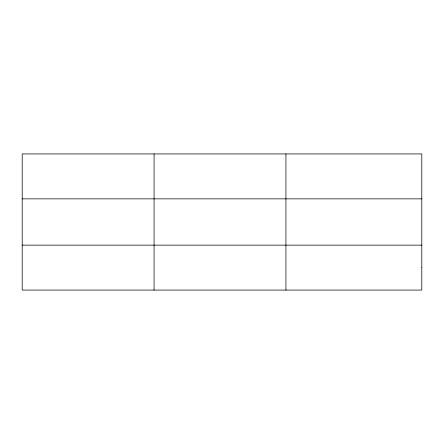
<?xml version="1.0" encoding="UTF-8"?>
<svg xmlns="http://www.w3.org/2000/svg" width="444" height="444" viewBox="0 0 444 444"><rect width="100%" height="100%" fill="white"/><g stroke="black" fill="none" stroke-linecap="round" stroke-linejoin="round"><path stroke-width="0.67" d="M154.068 153.929L154.068 290.071M285.936 153.929L285.936 290.071M22.2 198.857L421.8 198.857M22.2 245.144L421.8 245.144M421.8 267.604L421.8 290.071L22.2 290.071L22.2 153.929L421.8 153.929L421.8 267.604"/></g></svg>
